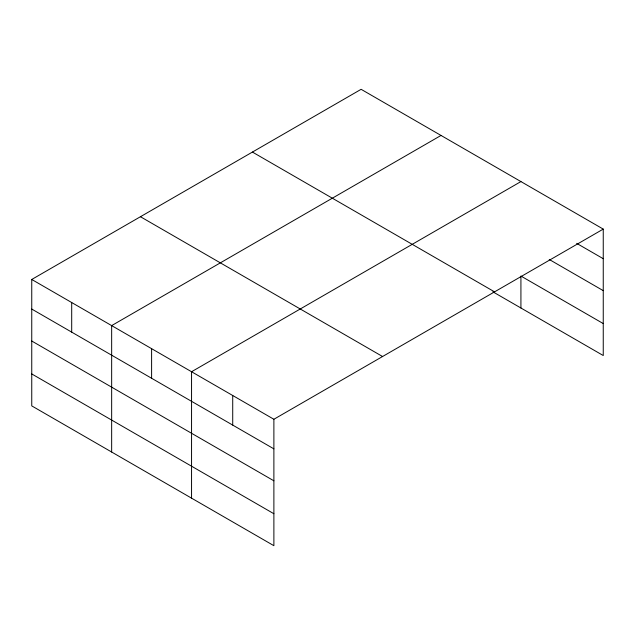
<?xml version="1.0" encoding="UTF-8"?>
<svg xmlns="http://www.w3.org/2000/svg" width="635" height="635" viewBox="0 0 635 635"><rect width="100%" height="100%" fill="white"/><g stroke="black" fill="none" stroke-linecap="round" stroke-linejoin="round"><path stroke-width="0.95" d="M603.25 229.108L361.117 89.313L31.75 279.471L31.75 405.892L273.883 545.687L273.883 419.267L603.25 229.108L603.25 355.529L492.871 291.806M441.023 135.445L111.657 325.604L111.657 452.025M520.922 181.578L191.556 371.737L191.556 498.157M576.667 243.348L603.25 258.699M549.227 259.461L603.25 290.647M520.922 276.042L603.25 323.572M252.428 152.067L494.562 291.862M140.438 216.718L382.572 356.513M31.75 279.471L273.883 419.267M31.75 309.062L273.883 448.858M31.75 341.019L273.883 480.806M31.75 373.936L273.883 513.731M520.922 277.011L520.922 307.999M232.72 395.502L232.72 425.093M151.606 348.671L151.606 378.262M71.699 302.538L71.699 332.129"/></g></svg>
